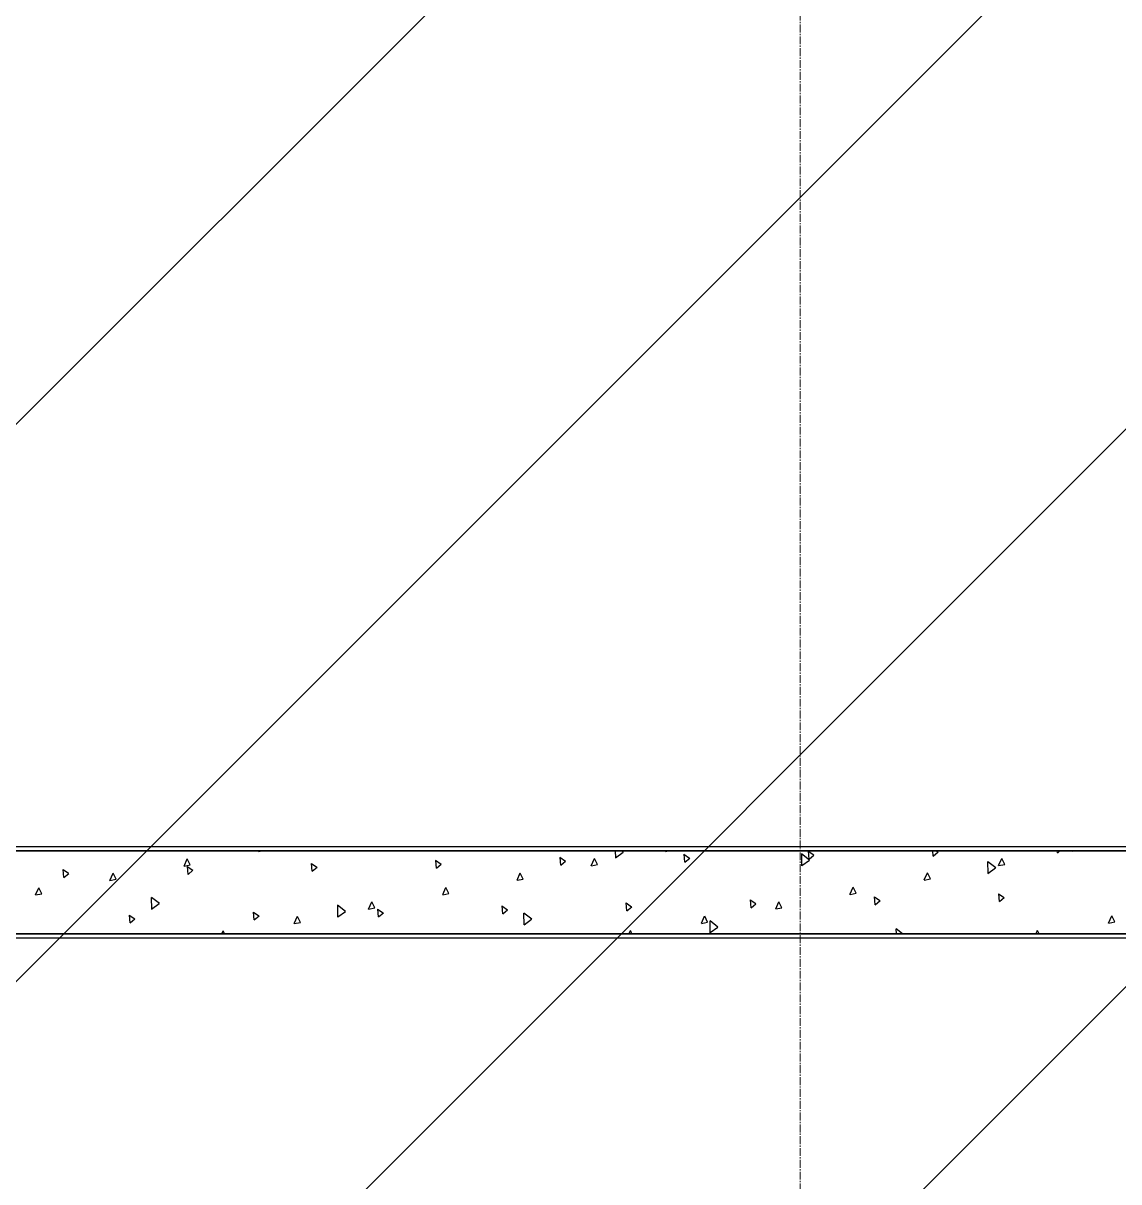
# Model space of a CAD drawing. Header units: millimetres. Extents: x 538266 to 1167394, y 114608 to 637157.
# Drawn here: x 1048756 to 1051404, y 518869 to 521669 of the extents above; entities that cross this region are included whole.
import ezdxf

# ---------------------------------------------------------------- set-up
doc = ezdxf.new("R2010")
doc.units = ezdxf.units.MM
doc.linetypes.add('CENTER2', pattern=[28.575, 19.05, -3.175, 3.175, -3.175])
for name, color, linetype, lineweight in [('0) шт стен 3 эт', 150, 'Continuous', 60), ('АР_Стены ПЕНОблок', 52, 'Continuous', 20), ('АР_Тонкая', 254, 'Continuous', 5), ('АР_Штриховка', 8, 'Continuous', 0)]:
    doc.layers.add(name, color=color, linetype=linetype, lineweight=lineweight)
doc.layers.add('РД_Оси_100', color=7, linetype='Continuous', lineweight=0, true_color=0x525252)
doc.layers.add('ФВ-5', color=7, linetype='Continuous')

# ---------------------------------------------------------------- blocks, each defined once
blk = doc.blocks.new('СОШ_2200_АР_ОСИ_М100_28.05.24')
at = {"layer": 'РД_Оси_100', "color": 251, "linetype": 'CENTER2', "true_color": 0x636466}
blk.add_line((4200, -6155), (4200, 139938.679), dxfattribs=at)
blk = doc.blocks.new('3_этаж1')
at = {"layer": 'АР_Стены ПЕНОблок', "color": 18, "linetype": 'Continuous', "lineweight": 25, "true_color": 0x000000}
for p, q in [((691083.6, 519668.7), (684503.6, 519668.7)), ((684503.6, 519468.7), (691083.6, 519468.7))]:
    blk.add_line(p, q, dxfattribs=at)
at = {"layer": 'АР_Тонкая', "color": 18, "linetype": 'Continuous', "lineweight": 25, "true_color": 0x000000}
for p, q in [((691083.6, 519678.7), (684503.6, 519678.7)), ((684503.6, 519668.7), (691083.6, 519668.7)), ((691083.6, 519468.7), (684503.6, 519468.7)), ((684503.6, 519458.7), (691083.6, 519458.7))]:
    blk.add_line(p, q, dxfattribs=at)
at = {"layer": 'АР_Штриховка', "color": 18, "linetype": 'Continuous', "lineweight": 25, "true_color": 0x000000}
for p, q in [((687095.2, 519632.2), (687102.9, 519649.6)), ((687110.2, 519635.1), (687103, 519649.5)), ((687274.7, 519667.1), (687275.4, 519668.7)), ((687274.7, 519667), (687283.5, 519668.7)), ((687716.4, 519635.9), (687703, 519645.1)), ((687705.1, 519626.8), (687703.5, 519645.7)), ((688016.5, 519643.3), (688003.1, 519652.4)), ((688005.3, 519634.1), (688003.6, 519653.1)), ((688005.3, 519634.1), (688016.9, 519643.9)), ((688079.3, 519632.8), (688087.1, 519650.2)), ((688094.3, 519635.6), (688087.1, 519650.1)), ((688138.3, 519652), (688138, 519668.7)), ((688138, 519652.1), (688156.5, 519665.6)), ((688156.7, 519665.3), (688152.3, 519668.7)), ((688258.9, 519667.7), (688259.3, 519668.7)), ((688258.9, 519667.6), (688264.9, 519668.7)), ((688316.6, 519650.6), (688303.2, 519659.8)), ((688305.4, 519641.5), (688303.7, 519660.5)), ((688305.4, 519641.5), (688317.1, 519651.3)), ((688606.6, 519646.4), (688587.5, 519661.5)), ((688588.2, 519633), (688587.7, 519661.6)), ((688587.9, 519633.2), (688606.4, 519646.6)), ((688616.7, 519658), (688603.4, 519667.2)), ((688605.5, 519648.9), (688603.8, 519667.9)), ((688605.5, 519648.9), (688617.2, 519658.7)), ((688905.6, 519656.3), (688904.5, 519668.7)), ((688905.6, 519656.3), (688917.3, 519666.1)), ((688916.8, 519665.4), (688911.9, 519668.7)), ((689063.5, 519633.3), (689071.2, 519650.7)), ((689078.5, 519636.1), (689071.2, 519650.6)), ((689205.7, 519663.7), (689205.3, 519668.7)), ((689205.7, 519663.6), (689211.8, 519668.7)), ((689243, 519668.2), (689243.2, 519668.7)), ((689243, 519668.1), (689246.3, 519668.7)), ((686816, 519613.7), (686802.7, 519622.9)), ((686804.8, 519604.6), (686803.1, 519623.6)), ((687095.2, 519632.1), (687110.2, 519635.1)), ((687116.1, 519621.1), (687102.8, 519630.3)), ((687104.9, 519612), (687103.3, 519631)), ((687104.9, 519612), (687116.6, 519621.8)), ((687416.2, 519628.5), (687402.9, 519637.7)), ((687405, 519619.4), (687403.4, 519638.4)), ((687405, 519619.4), (687416.7, 519629.2)), ((687705.2, 519626.8), (687716.8, 519636.6)), ((687899.8, 519597.9), (687907.6, 519615.3)), ((688079.4, 519632.7), (688094.3, 519635.6)), ((688884, 519598.4), (688891.7, 519615.8)), ((688898.9, 519601.2), (688891.7, 519615.7)), ((689056.5, 519627.5), (689037.4, 519642.5)), ((689038.2, 519614.1), (689037.6, 519642.7)), ((689037.8, 519614.2), (689056.3, 519627.7)), ((689063.5, 519633.2), (689078.5, 519636.1)), ((686804.8, 519604.6), (686816.5, 519614.4)), ((686915.7, 519597.3), (686923.4, 519614.7)), ((686915.7, 519597.3), (686930.7, 519600.2)), ((686930.7, 519600.2), (686923.4, 519614.7)), ((687899.8, 519597.8), (687914.8, 519600.7)), ((687914.8, 519600.7), (687907.6, 519615.2)), ((688884, 519598.3), (688898.9, 519601.2)), ((686736.2, 519562.4), (686743.9, 519579.8)), ((686736.2, 519562.4), (686751.1, 519565.3)), ((686751.1, 519565.3), (686743.9, 519579.8)), ((687720.3, 519563), (687728, 519580.4)), ((687720.3, 519562.9), (687735.3, 519565.8)), ((687735.3, 519565.8), (687728.1, 519580.3)), ((688704.4, 519563.5), (688712.2, 519580.9)), ((688704.5, 519563.4), (688719.4, 519566.3)), ((688719.4, 519566.3), (688712.2, 519580.8)), ((689076.8, 519555.2), (689063.5, 519564.4)), ((689065.6, 519546.1), (689064, 519565.1)), ((687035.4, 519541.2), (687016.4, 519556.3)), ((687017.1, 519527.8), (687016.5, 519556.4)), ((687016.8, 519528), (687035.3, 519541.5)), ((687485.4, 519522.3), (687466.3, 519537.3)), ((687467, 519508.9), (687466.4, 519537.5)), ((687540.8, 519528.1), (687548.5, 519545.5)), ((687555.8, 519530.9), (687548.5, 519545.4)), ((687876.4, 519525.7), (687863, 519534.9)), ((687865.2, 519516.6), (687863.5, 519535.6)), ((688176.5, 519533.1), (688163.2, 519542.3)), ((688165.3, 519524), (688163.6, 519542.9)), ((688165.3, 519524), (688177, 519533.8)), ((688476.6, 519540.5), (688463.3, 519549.6)), ((688465.4, 519531.3), (688463.7, 519550.3)), ((688465.4, 519531.3), (688477.1, 519541.1)), ((688524.9, 519528.6), (688532.7, 519546)), ((688524.9, 519528.5), (688539.9, 519531.4)), ((688539.9, 519531.4), (688532.7, 519545.9)), ((688776.7, 519547.8), (688763.4, 519557)), ((688765.5, 519538.7), (688763.8, 519557.7)), ((688765.5, 519538.7), (688777.2, 519548.5)), ((689065.6, 519546.1), (689077.3, 519555.9)), ((686976, 519503.6), (686962.7, 519512.8)), ((686964.8, 519494.5), (686963.2, 519513.4)), ((686964.8, 519494.5), (686976.5, 519504.3)), ((687276.1, 519510.9), (687262.8, 519520.1)), ((687264.9, 519501.8), (687263.3, 519520.8)), ((687264.9, 519501.8), (687276.6, 519511.6)), ((687361.3, 519493.2), (687369, 519510.6)), ((687376.2, 519496), (687369, 519510.5)), ((687466.7, 519509), (687485.2, 519522.5)), ((687540.8, 519528), (687555.8, 519530.9)), ((687576.3, 519518.3), (687562.9, 519527.5)), ((687565.1, 519509.2), (687563.4, 519528.2)), ((687565.1, 519509.2), (687576.7, 519519)), ((687865.2, 519516.6), (687876.8, 519526.4)), ((687935.3, 519503.4), (687916.2, 519518.4)), ((687916.9, 519490), (687916.3, 519518.6)), ((687916.6, 519490.1), (687935.1, 519503.6)), ((688345.4, 519493.7), (688353.1, 519511.1)), ((688360.4, 519496.5), (688353.2, 519511)), ((689329.5, 519494.3), (689337.3, 519511.7)), ((689344.5, 519497.1), (689337.3, 519511.6)), ((687186.4, 519468.7), (687189.5, 519475.7)), ((687192.9, 519468.7), (687189.5, 519475.6)), ((687361.3, 519493.1), (687376.2, 519496)), ((688170.3, 519468.7), (688173.6, 519476.2)), ((688177.3, 519468.7), (688173.6, 519476.1)), ((688345.4, 519493.6), (688360.4, 519496.5)), ((688385.2, 519484.4), (688366.1, 519499.5)), ((688366.8, 519471.1), (688366.2, 519499.7)), ((688366.5, 519471.2), (688385, 519484.7)), ((688831, 519468.7), (688816, 519480.6)), ((688816.4, 519468.7), (688816.2, 519480.7)), ((689154.2, 519468.7), (689157.8, 519476.8)), ((689161.7, 519468.7), (689157.8, 519476.7)), ((689329.6, 519494.2), (689344.5, 519497.1))]:
    blk.add_line(p, q, dxfattribs=at)

msp = doc.modelspace()

# ---------------------------------------------------------------- hatches: boundary and pattern name
at = {"layer": 'ФВ-5'}
h = msp.add_hatch(dxfattribs=at)
h.set_pattern_fill('ANSI31', color=3, scale=300, style=0)
h.paths.add_polyline_path([(1054123.6, 541968.7), (1046553.6, 541968.7), (1046553.6, 510388.7), (1054123.6, 510388.7)])

# ---------------------------------------------------------------- block references
at = {"layer": '0) шт стен 3 эт', "color": 5, "lineweight": 25}
msp.add_blockref('3_этаж1', (362050, 0), dxfattribs=at)
at = {"layer": 'РД_Оси_100', "lineweight": 25}
msp.add_blockref('СОШ_2200_АР_ОСИ_М100_28.05.24', (1046433.6, 496768.7), dxfattribs=at)

doc.saveas('drawing.dxf')
